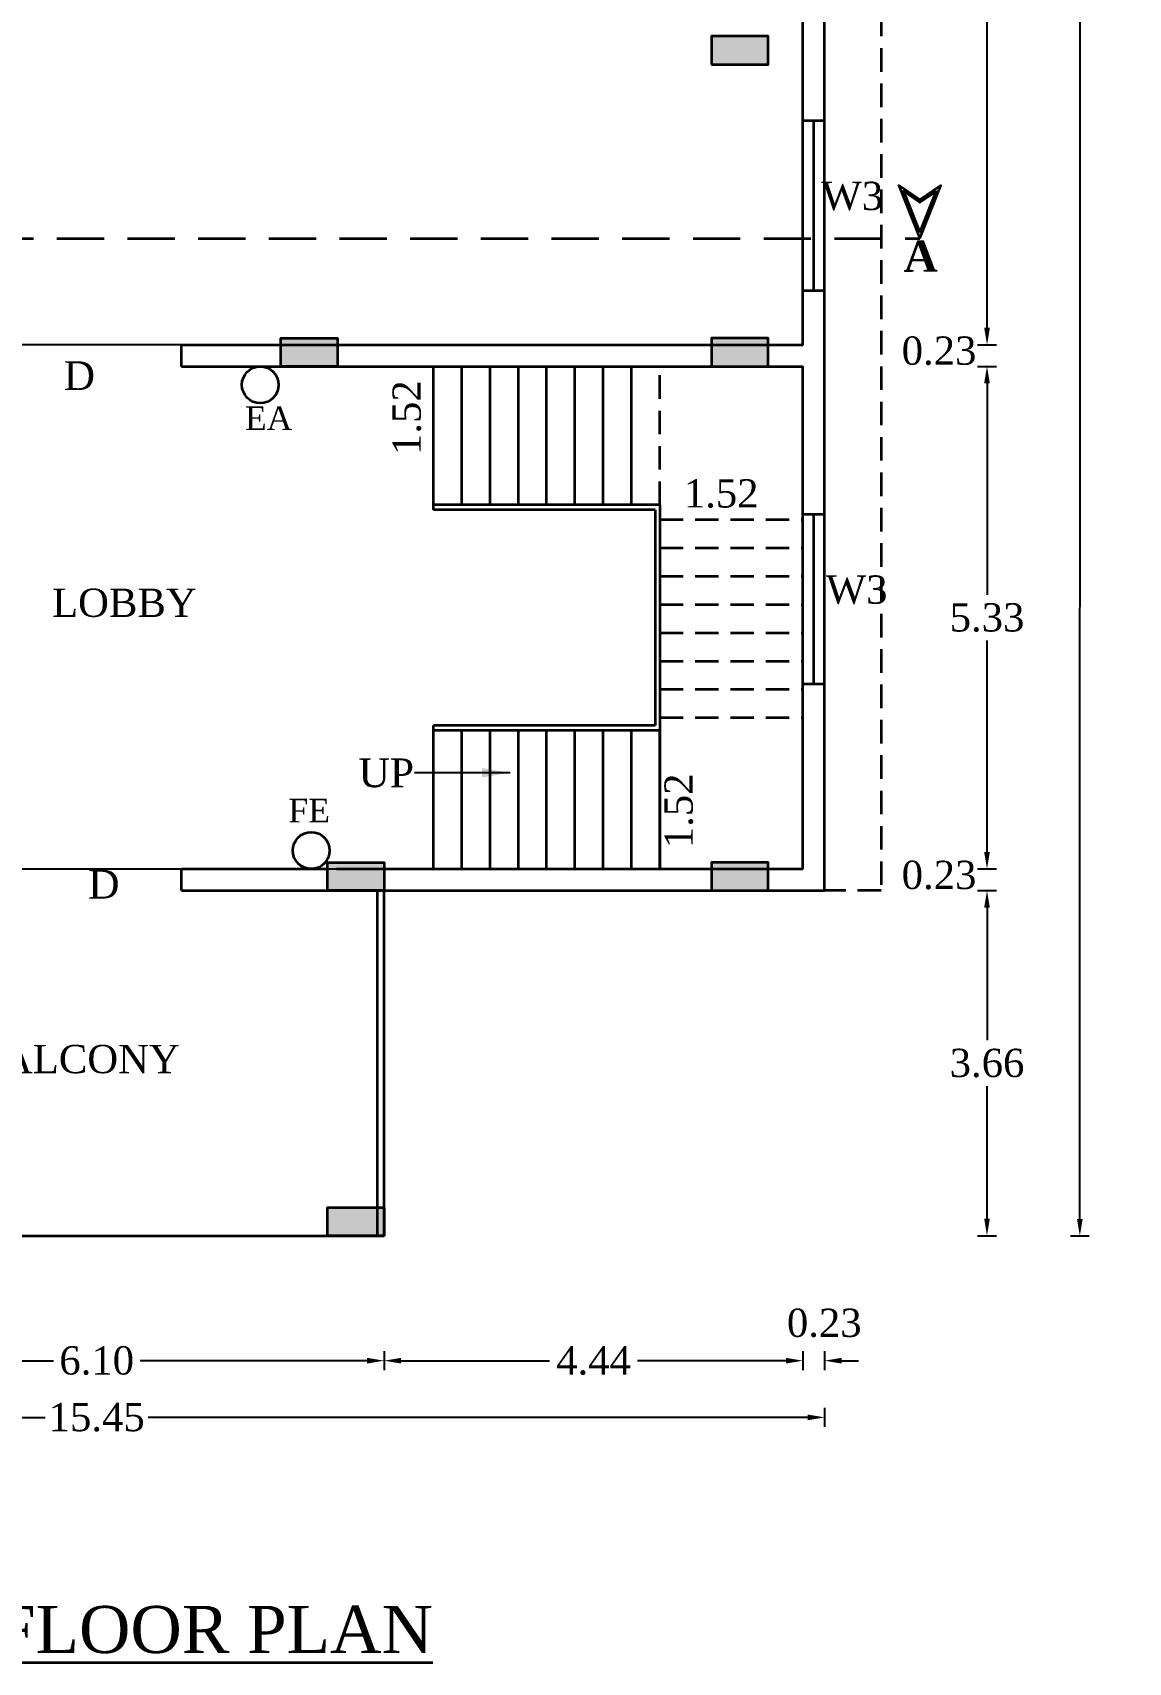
# Model space of a CAD drawing. Header units: metres. Extents: x 7518 to 7619, y -2370 to -2298.
# Drawn here: x 7559.85 to 7571.48, y -2368.13 to -2350.85 of the extents above; entities that cross this region are included whole.
import ezdxf

# ---------------------------------------------------------------- set-up
doc = ezdxf.new("R2010")
doc.units = ezdxf.units.M
doc.header["$MEASUREMENT"] = 0
doc.header["$PDMODE"] = 98
doc.linetypes.add('DASHED', pattern=[0.75, 0.5, -0.25])
doc.linetypes.add('DASHED2', pattern=[0.375, 0.25, -0.125])
for name, color, linetype in [('BLK_1_FLR_1_AC_ROOM_1', 2, 'Continuous'), ('BLK_1_FLR_1_BLT_UP_AREA', 18, 'Continuous'), ('BLK_1_FLR_1_CARPET_AREA', 10, 'Continuous')]:
    doc.layers.add(name, color=color, linetype=linetype)
doc.styles.get("Standard").update_dxf_attribs({"font": 'times.ttf'})
doc.dimstyles.get("Standard").update_dxf_attribs({"dimtxt": 0.3, "dimasz": 0.18, "dimexe": 0.1, "dimexo": 0.1, "dimgap": 0.09, "dimtad": 0, "dimtih": 1, "dimtoh": 1, "dimzin": 0, "dimdsep": 46, "dimtxsty": 'Standard', "dimcen": 0.09, "dimadec": 0, "dimazin": 0, "dimtfac": 1, "dimtofl": 0, "dimtmove": 0, "dimatfit": 3, "dimfxl": 0, "dimtolj": 1, "dimtzin": 0, "dimarcsym": 0})
doc.dimstyles.new('STANDARD$0', dxfattribs={"dimtxt": 0.3, "dimasz": 0.18, "dimexe": 0.1, "dimexo": 0.1, "dimgap": 0.09, "dimtad": 0, "dimtih": 1, "dimtoh": 1, "dimzin": 1, "dimdsep": 46, "dimtxsty": 'Standard', "dimcen": 0.1, "dimadec": 3, "dimazin": 0, "dimtfac": 1, "dimtofl": 0, "dimtmove": 0, "dimatfit": 3, "dimfxl": 0, "dimtolj": 1, "dimtzin": 0, "dimarcsym": 0})

# ---------------------------------------------------------------- blocks, each defined once
blk = doc.blocks.new('*D49')
at = {"color": 0, "lineweight": -2}
for p, q in [((7569.883, -2335.188), (7570.083, -2335.188)), ((7569.983, -2335.368), (7569.983, -2344.43)), ((7569.983, -2353.978), (7569.983, -2344.916)), ((7569.883, -2354.158), (7570.083, -2354.158))]:
    blk.add_line(p, q, dxfattribs=at)
at = {"color": 0, "lineweight": 35}
for points in [[(7569.953, -2335.368), (7570.013, -2335.368), (7569.983, -2335.188)], [(7569.953, -2353.978), (7570.013, -2353.978), (7569.983, -2354.158)]]:
    blk.add_solid(points, dxfattribs=at)
at = {"layer": 'Defpoints', "color": 0, "lineweight": 35}
for p in [(7568.799, -2335.188), (7568.799, -2354.158), (7569.983, -2354.158)]:
    blk.add_point(p, dxfattribs=at)
at = {"color": 0, "lineweight": 35, "insert": (7569.983, -2344.673), "char_height": 0.3, "attachment_point": 5}
blk.add_mtext('\\A1;18.97', dxfattribs=at)
blk = doc.blocks.new('*D50')
at = {"color": 0, "lineweight": -2}
for p, q in [((7569.982, -2353.978), (7569.982, -2353.798)), ((7569.882, -2354.158), (7570.082, -2354.158)), ((7569.882, -2354.388), (7570.082, -2354.388)), ((7569.982, -2354.568), (7569.982, -2354.748))]:
    blk.add_line(p, q, dxfattribs=at)
at = {"color": 0, "lineweight": 35}
for points in [[(7569.952, -2353.978), (7570.012, -2353.978), (7569.982, -2354.158)], [(7569.952, -2354.568), (7570.012, -2354.568), (7569.982, -2354.388)]]:
    blk.add_solid(points, dxfattribs=at)
at = {"layer": 'Defpoints', "color": 0, "lineweight": 35}
for p in [(7569.038, -2354.158), (7569.982, -2354.158), (7569.038, -2354.388)]:
    blk.add_point(p, dxfattribs=at)
at = {"color": 0, "lineweight": 35, "insert": (7569.473, -2354.224), "char_height": 0.3, "attachment_point": 5}
blk.add_mtext('\\A1;0.23', dxfattribs=at)
blk = doc.blocks.new('*D51')
at = {"color": 0, "lineweight": -2}
for p, q in [((7569.882, -2354.388), (7570.082, -2354.388)), ((7569.982, -2354.568), (7569.982, -2356.81)), ((7569.982, -2359.538), (7569.982, -2357.296)), ((7569.882, -2359.718), (7570.082, -2359.718))]:
    blk.add_line(p, q, dxfattribs=at)
at = {"color": 0, "lineweight": 35}
for points in [[(7569.952, -2354.568), (7570.012, -2354.568), (7569.982, -2354.388)], [(7569.952, -2359.538), (7570.012, -2359.538), (7569.982, -2359.718)]]:
    blk.add_solid(points, dxfattribs=at)
at = {"layer": 'Defpoints', "color": 0, "lineweight": 35}
for p in [(7568.569, -2354.388), (7568.569, -2359.718), (7569.982, -2359.718)]:
    blk.add_point(p, dxfattribs=at)
at = {"color": 0, "lineweight": 35, "insert": (7569.982, -2357.053), "char_height": 0.3, "attachment_point": 5}
blk.add_mtext('\\A1;5.33', dxfattribs=at)
blk = doc.blocks.new('*D52')
at = {"color": 0, "lineweight": -2}
for p, q in [((7569.982, -2359.538), (7569.982, -2359.358)), ((7569.882, -2359.718), (7570.082, -2359.718)), ((7569.882, -2359.948), (7570.082, -2359.948)), ((7569.982, -2360.128), (7569.982, -2360.308))]:
    blk.add_line(p, q, dxfattribs=at)
at = {"color": 0, "lineweight": 35}
for points in [[(7569.952, -2359.538), (7570.012, -2359.538), (7569.982, -2359.718)], [(7569.952, -2360.128), (7570.012, -2360.128), (7569.982, -2359.948)]]:
    blk.add_solid(points, dxfattribs=at)
at = {"layer": 'Defpoints', "color": 0, "lineweight": 35}
for p in [(7569.039, -2359.718), (7569.982, -2359.718), (7569.039, -2359.948)]:
    blk.add_point(p, dxfattribs=at)
at = {"color": 0, "lineweight": 35, "insert": (7569.473, -2359.784), "char_height": 0.3, "attachment_point": 5}
blk.add_mtext('\\A1;0.23', dxfattribs=at)
blk = doc.blocks.new('*D53')
at = {"color": 0, "lineweight": -2}
for p, q in [((7570.876, -2330.989), (7571.076, -2330.989)), ((7570.976, -2331.169), (7570.972, -2347.056)), ((7570.967, -2363.429), (7570.971, -2347.542)), ((7570.867, -2363.609), (7571.067, -2363.609))]:
    blk.add_line(p, q, dxfattribs=at)
at = {"color": 0, "lineweight": 35}
for points in [[(7570.946, -2331.169), (7571.006, -2331.169), (7570.976, -2330.989)], [(7570.937, -2363.429), (7570.997, -2363.429), (7570.967, -2363.609)]]:
    blk.add_solid(points, dxfattribs=at)
at = {"layer": 'Defpoints', "color": 0, "lineweight": 35}
for p in [(7568.799, -2330.988), (7570.976, -2330.989), (7568.79, -2363.608)]:
    blk.add_point(p, dxfattribs=at)
at = {"color": 0, "lineweight": 35, "insert": (7570.971, -2347.299), "char_height": 0.3, "attachment_point": 5}
blk.add_mtext('\\A1;32.62', dxfattribs=at)
blk = doc.blocks.new('*D54')
at = {"color": 0, "lineweight": -2}
for p, q in [((7569.882, -2359.948), (7570.082, -2359.948)), ((7569.982, -2360.128), (7569.982, -2361.535)), ((7569.982, -2363.428), (7569.982, -2362.021)), ((7569.882, -2363.608), (7570.082, -2363.608))]:
    blk.add_line(p, q, dxfattribs=at)
at = {"color": 0, "lineweight": 35}
for points in [[(7569.952, -2360.128), (7570.012, -2360.128), (7569.982, -2359.948)], [(7569.952, -2363.428), (7570.012, -2363.428), (7569.982, -2363.608)]]:
    blk.add_solid(points, dxfattribs=at)
at = {"layer": 'Defpoints', "color": 0, "lineweight": 35}
for p in [(7569.349, -2359.948), (7569.349, -2363.608), (7569.982, -2363.608)]:
    blk.add_point(p, dxfattribs=at)
at = {"color": 0, "lineweight": 35, "insert": (7569.982, -2361.778), "char_height": 0.3, "attachment_point": 5}
blk.add_mtext('\\A1;3.66', dxfattribs=at)
blk = doc.blocks.new('*D84')
at = {"color": 0, "lineweight": -2}
for p, q in [((7552.809, -2365.434), (7552.809, -2365.634)), ((7568.259, -2365.434), (7568.259, -2365.634)), ((7552.989, -2365.534), (7559.987, -2365.534)), ((7568.079, -2365.534), (7561.082, -2365.534))]:
    blk.add_line(p, q, dxfattribs=at)
at = {"color": 0, "lineweight": 35}
for points in [[(7552.989, -2365.504), (7552.989, -2365.564), (7552.809, -2365.534)], [(7568.079, -2365.504), (7568.079, -2365.564), (7568.259, -2365.534)]]:
    blk.add_solid(points, dxfattribs=at)
at = {"layer": 'Defpoints', "color": 0, "lineweight": 35}
for p in [(7552.809, -2363.76), (7568.259, -2363.76), (7568.259, -2365.534)]:
    blk.add_point(p, dxfattribs=at)
at = {"color": 0, "lineweight": 35, "insert": (7560.534, -2365.534), "char_height": 0.3, "attachment_point": 5}
blk.add_mtext('\\A1;15.45', dxfattribs=at)
blk = doc.blocks.new('*D85')
at = {"color": 0, "lineweight": -2}
for p, q in [((7557.484, -2364.833), (7557.484, -2365.033)), ((7557.664, -2364.933), (7560.074, -2364.933)), ((7563.404, -2364.933), (7560.995, -2364.933)), ((7563.584, -2364.833), (7563.584, -2365.033))]:
    blk.add_line(p, q, dxfattribs=at)
at = {"color": 0, "lineweight": 35}
for points in [[(7557.664, -2364.903), (7557.664, -2364.963), (7557.484, -2364.933)], [(7563.404, -2364.903), (7563.404, -2364.963), (7563.584, -2364.933)]]:
    blk.add_solid(points, dxfattribs=at)
at = {"layer": 'Defpoints', "color": 0, "lineweight": 35}
for p in [(7557.484, -2362.987), (7563.584, -2362.987), (7563.584, -2364.933)]:
    blk.add_point(p, dxfattribs=at)
at = {"color": 0, "lineweight": 35, "insert": (7560.534, -2364.933), "char_height": 0.3, "attachment_point": 5}
blk.add_mtext('\\A1;6.10', dxfattribs=at)
blk = doc.blocks.new('*D86')
at = {"color": 0, "lineweight": -2}
for p, q in [((7567.849, -2364.933), (7567.669, -2364.933)), ((7568.029, -2364.833), (7568.029, -2365.033)), ((7568.259, -2364.833), (7568.259, -2365.033)), ((7568.439, -2364.933), (7568.619, -2364.933))]:
    blk.add_line(p, q, dxfattribs=at)
at = {"color": 0, "lineweight": 35}
for points in [[(7567.849, -2364.903), (7567.849, -2364.963), (7568.029, -2364.933)], [(7568.439, -2364.903), (7568.439, -2364.963), (7568.259, -2364.933)]]:
    blk.add_solid(points, dxfattribs=at)
at = {"layer": 'Defpoints', "color": 0, "lineweight": 35}
for p in [(7568.029, -2363.529), (7568.259, -2363.529), (7568.029, -2364.933)]:
    blk.add_point(p, dxfattribs=at)
at = {"color": 0, "lineweight": 35, "insert": (7568.255, -2364.534), "char_height": 0.3, "attachment_point": 5}
blk.add_mtext('\\A1;0.23', dxfattribs=at)
blk = doc.blocks.new('*D88')
at = {"color": 0, "lineweight": -2}
for p, q in [((7563.584, -2364.833), (7563.584, -2365.033)), ((7563.764, -2364.933), (7565.34, -2364.933)), ((7567.849, -2364.933), (7566.273, -2364.933)), ((7568.029, -2364.833), (7568.029, -2365.033))]:
    blk.add_line(p, q, dxfattribs=at)
at = {"color": 0, "lineweight": 35}
for points in [[(7563.764, -2364.903), (7563.764, -2364.963), (7563.584, -2364.933)], [(7567.849, -2364.903), (7567.849, -2364.963), (7568.029, -2364.933)]]:
    blk.add_solid(points, dxfattribs=at)
at = {"layer": 'Defpoints', "color": 0, "lineweight": 35}
for p in [(7563.584, -2362.987), (7568.029, -2362.987), (7568.029, -2364.933)]:
    blk.add_point(p, dxfattribs=at)
at = {"color": 0, "lineweight": 35, "insert": (7565.807, -2364.933), "char_height": 0.3, "attachment_point": 5}
blk.add_mtext('\\A1;4.44', dxfattribs=at)

msp = doc.modelspace()

# ---------------------------------------------------------------- hatches: boundary and pattern name
at = {"lineweight": 35}
for points in [[(7567.059, -2351.188), (7567.059, -2350.888), (7567.659, -2350.888), (7567.659, -2351.188)], [(7563.089, -2354.388), (7563.089, -2354.088), (7562.489, -2354.088), (7562.489, -2354.388)], [(7567.059, -2354.388), (7567.059, -2354.088), (7567.659, -2354.088), (7567.659, -2354.388)], [(7563.584, -2359.948), (7563.584, -2359.648), (7562.984, -2359.648), (7562.984, -2359.948)], [(7567.659, -2359.948), (7567.659, -2359.648), (7567.059, -2359.648), (7567.059, -2359.948)], [(7563.584, -2363.608), (7563.584, -2363.308), (7562.984, -2363.308), (7562.984, -2363.608)]]:
    msp.add_hatch(color=256, dxfattribs=at).paths.add_polyline_path(points)

# ---------------------------------------------------------------- linework, layer by layer
for p, q in [((7568.029, -2354.158), (7568.029, -2331.218)), ((7568.259, -2359.948), (7568.259, -2349.308)), ((7568.029, -2351.782), (7568.259, -2351.782)), ((7568.144, -2353.582), (7568.144, -2351.782)), ((7568.029, -2353.582), (7568.259, -2353.582)), ((7561.434, -2354.158), (7568.029, -2354.158)), ((7561.434, -2354.388), (7561.434, -2354.158)), ((7561.434, -2354.388), (7568.029, -2354.388)), ((7564.109, -2355.908), (7564.109, -2354.388)), ((7564.409, -2355.858), (7564.409, -2354.388)), ((7564.709, -2355.858), (7564.709, -2354.388)), ((7565.009, -2355.858), (7565.009, -2354.388)), ((7565.309, -2355.858), (7565.309, -2354.388)), ((7565.609, -2355.858), (7565.609, -2354.388)), ((7565.909, -2355.858), (7565.909, -2354.388)), ((7566.209, -2355.858), (7566.209, -2354.388)), ((7568.029, -2359.718), (7568.029, -2354.388)), ((7566.509, -2355.858), (7564.109, -2355.858)), ((7566.459, -2355.908), (7564.109, -2355.908)), ((7566.459, -2355.908), (7566.459, -2358.198)), ((7566.509, -2355.858), (7566.509, -2358.248)), ((7568.029, -2355.956), (7568.259, -2355.956)), ((7568.144, -2357.756), (7568.144, -2355.956)), ((7568.029, -2357.756), (7568.259, -2357.756)), ((7564.109, -2359.718), (7564.109, -2358.198)), ((7566.459, -2358.198), (7564.109, -2358.198)), ((7566.509, -2358.248), (7564.109, -2358.248)), ((7564.409, -2359.718), (7564.409, -2358.248)), ((7564.709, -2359.718), (7564.709, -2358.248)), ((7565.009, -2359.718), (7565.009, -2358.248)), ((7565.309, -2359.718), (7565.309, -2358.248)), ((7565.609, -2359.718), (7565.609, -2358.248)), ((7565.909, -2359.718), (7565.909, -2358.248)), ((7566.209, -2359.718), (7566.209, -2358.248)), ((7566.509, -2358.248), (7566.509, -2359.718)), ((7566.509, -2359.718), (7566.509, -2358.248)), ((7561.434, -2359.718), (7562.984, -2359.718)), ((7561.434, -2359.948), (7561.434, -2359.718)), ((7563.079, -2359.718), (7568.029, -2359.718)), ((7561.434, -2359.948), (7568.259, -2359.948)), ((7563.509, -2359.948), (7563.509, -2363.608)), ((7563.584, -2363.608), (7563.584, -2359.948)), ((7557.534, -2363.608), (7563.584, -2363.608))]:
    msp.add_line(p, q, dxfattribs=at)
at = {"linetype": 'DASHED', "lineweight": 35}
msp.add_line((7551.112, -2353.032), (7569.268, -2353.032), dxfattribs=at)
at = {"linetype": 'DASHED2', "lineweight": 35}
for p, q in [((7566.509, -2355.858), (7566.509, -2354.388)), ((7566.509, -2356.013), (7568.029, -2356.013)), ((7566.509, -2356.313), (7568.029, -2356.313)), ((7566.509, -2356.613), (7568.029, -2356.613)), ((7566.509, -2356.913), (7568.029, -2356.913)), ((7566.509, -2357.213), (7568.029, -2357.213)), ((7566.509, -2357.513), (7568.029, -2357.513)), ((7566.509, -2357.813), (7568.029, -2357.813)), ((7566.509, -2358.113), (7568.029, -2358.113))]:
    msp.add_line(p, q, dxfattribs=at)
msp.add_lwpolyline([(7552.809, -2359.948), (7552.209, -2359.948), (7552.209, -2330.988), (7552.209, -2330.388), (7568.259, -2330.388), (7568.859, -2330.388), (7568.859, -2359.948), (7568.259, -2359.948)], dxfattribs=at)
at = {"lineweight": 35}
for points in [[(7567.059, -2351.188), (7567.659, -2351.188), (7567.659, -2350.888), (7567.059, -2350.888)], [(7569.268, -2352.97), (7569.442, -2352.532), (7569.269, -2352.65), (7569.096, -2352.53)], [(7563.089, -2354.388), (7562.489, -2354.388), (7562.489, -2354.088), (7563.089, -2354.088)], [(7567.059, -2354.388), (7567.659, -2354.388), (7567.659, -2354.088), (7567.059, -2354.088)], [(7563.584, -2359.948), (7562.984, -2359.948), (7562.984, -2359.648), (7563.584, -2359.648)], [(7567.059, -2359.948), (7567.659, -2359.948), (7567.659, -2359.648), (7567.059, -2359.648)], [(7563.584, -2363.608), (7562.984, -2363.608), (7562.984, -2363.308), (7563.584, -2363.308)]]:
    msp.add_lwpolyline(points, close=True, dxfattribs=at)
msp.add_lwpolyline([(7569.268, -2353.032), (7569.491, -2352.47), (7569.269, -2352.623), (7569.048, -2352.469), (7569.268, -2353.032)], dxfattribs=at)
for centre in [(7562.27, -2354.584), (7562.811, -2359.523)]:
    msp.add_circle(centre, 0.195, dxfattribs=at)
at = {"layer": 'BLK_1_FLR_1_AC_ROOM_1', "color": 2}
msp.add_lwpolyline([(7558.089, -2331.218), (7568.029, -2331.218), (7568.029, -2354.158), (7553.039, -2354.158), (7553.039, -2335.188), (7558.089, -2335.188)], close=True, dxfattribs=at)
at = {"layer": 'BLK_1_FLR_1_BLT_UP_AREA', "color": 18}
msp.add_lwpolyline([(7552.809, -2330.988), (7568.259, -2330.988), (7568.259, -2359.948), (7563.584, -2359.948), (7563.584, -2363.608), (7557.484, -2363.608), (7557.484, -2359.948), (7552.809, -2359.948), (7552.809, -2330.988)], close=True, dxfattribs=at)
at = {"layer": 'BLK_1_FLR_1_CARPET_AREA', "color": 25}
msp.add_lwpolyline([(7553.039, -2359.718), (7568.029, -2359.718), (7568.029, -2354.388), (7561.434, -2354.388), (7561.434, -2354.158), (7562.489, -2354.158), (7562.489, -2354.088), (7563.089, -2354.088), (7563.089, -2354.158), (7567.059, -2354.158), (7567.059, -2354.088), (7567.659, -2354.088), (7567.659, -2354.158), (7568.029, -2354.158), (7568.029, -2331.218)], dxfattribs=at)

# ---------------------------------------------------------------- texts
at = {"lineweight": 35}
for s, height, p in [('W3', 0.3, (7568.225, -2352.73)), ('D', 0.305, (7560.184, -2354.639)), ('EA', 0.25, (7562.107, -2355.063)), ('W3', 0.3, (7568.272, -2356.905)), ('LOBBY', 0.3, (7560.06, -2357.045)), ('UP', 0.3047, (7563.313, -2358.851)), ('FE', 0.25, (7562.569, -2359.224)), ('D', 0.305, (7560.444, -2360.032)), ('BALCONY', 0.3, (7559.226, -2361.884)), ('%%UFIRST FLOOR PLAN', 0.5, (7557.22, -2368.033))]:
    msp.add_text(s, height=height, dxfattribs=at).set_placement(p)
at = {"lineweight": 35, "insert": (7569.098, -2353.386), "char_height": 0.33, "width": 0.39417, "attachment_point": 7, "rotation": 0.2827}
msp.add_mtext('{\\fTimes New Roman|b1|i0|c0|p18;A}', dxfattribs=at)
at = {"lineweight": 35, "char_height": 0.3, "attachment_point": 5, "rotation": 90}
for insert in [(7563.826, -2354.932), (7566.712, -2359.102)]:
    msp.add_mtext('\\A1;1.52', dxfattribs=dict(at, insert=insert))
at = {"lineweight": 35, "insert": (7567.161, -2355.738), "char_height": 0.3, "attachment_point": 5}
msp.add_mtext('\\A1;1.52', dxfattribs=at)

# ---------------------------------------------------------------- dimensions: what is measured, and where the dimension line sits
at = {"lineweight": 35}
for p1, p2, distance, picture, middle in [((7568.79, -2363.608), (7568.799, -2330.988), -2.177, '*D53', (7570.971, -2347.299)), ((7568.799, -2335.188), (7568.799, -2354.158), 1.185, '*D49', (7569.983, -2344.673)), ((7568.569, -2354.388), (7568.569, -2359.718), 1.414, '*D51', (7569.982, -2357.053)), ((7569.349, -2359.948), (7569.349, -2363.608), 0.633, '*D54', (7569.982, -2361.778)), ((7557.484, -2362.987), (7563.584, -2362.987), -1.946, '*D85', (7560.534, -2364.933)), ((7552.809, -2363.76), (7568.259, -2363.76), -1.774, '*D84', (7560.534, -2365.534))]:
    dim = msp.add_aligned_dim(p1=p1, p2=p2, distance=distance, dimstyle='STANDARD$0', dxfattribs=at)
    dim.commit()
    dim.dimension.update_dxf_attribs({"geometry": picture, "text_midpoint": middle})
for base, p1, p2, angle, picture, middle in [((7569.982, -2354.158), (7569.038, -2354.388), (7569.038, -2354.158), 90, '*D50', (7569.473, -2354.224)), ((7569.982, -2359.718), (7569.039, -2359.948), (7569.039, -2359.718), 90, '*D52', (7569.473, -2359.784)), ((7568.029, -2364.933), (7568.259, -2363.529), (7568.029, -2363.529), 180, '*D86', (7568.255, -2364.534))]:
    dim = msp.add_linear_dim(base=base, p1=p1, p2=p2, angle=angle, dimstyle='STANDARD$0', override={"dimtmove": 2}, dxfattribs=at)
    dim.commit()
    dim.dimension.update_dxf_attribs({"geometry": picture, "text_midpoint": middle, "dimtype": 161})
dim = msp.add_aligned_dim(p1=(7563.584, -2362.987), p2=(7568.029, -2362.987), distance=-1.946, text='4.44', dimstyle='STANDARD$0', dxfattribs=at)
dim.commit()
dim.dimension.update_dxf_attribs({"geometry": '*D88', "text_midpoint": (7565.807, -2364.933)})

# ---------------------------------------------------------------- leaders
at = {"lineweight": 35, "ltscale": 200}
msp.add_leader([(7564.923, -2358.698), (7563.905, -2358.698)], dimstyle='Standard', override={"dimasz": 0.3, "dimgap": 0.09, "dimtad": 0}, dxfattribs=at)

doc.saveas('drawing.dxf')
